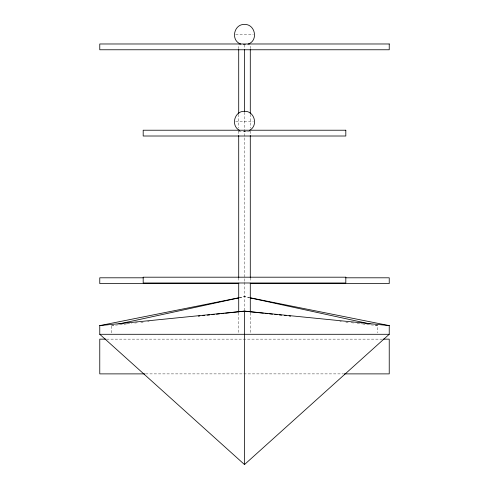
<?xml version="1.0" encoding="UTF-8"?>
<svg xmlns="http://www.w3.org/2000/svg" width="489" height="489" viewBox="0 0 489 489"><rect width="100%" height="100%" fill="white"/><g stroke="black" fill="none" stroke-linecap="round" stroke-linejoin="round"><path stroke-width="0.37" stroke-dasharray="2.44 1.83" d="M111.345 332.844L111.345 325.607L113.576 325.124M239.292 297.795L244.5 296.664L249.72 297.703M239.28 297.703L244.5 296.664L249.708 297.795M243.18 44.652L245.82 44.652M246.48 131.407L242.52 131.407M111.345 325.607L126.48 323.962M127.232 323.883L131.773 323.388M134.799 323.058L137.825 322.728M140.85 322.398L143.124 322.153M147.66 321.658L149.176 321.493M235.698 34.64L253.302 34.64M235.698 121.48L253.302 121.48M238.711 131.669L250.289 131.669M106.645 339.146L382.355 339.146M145.594 373.883L343.406 373.883M339.824 321.493L341.34 321.658M345.876 322.153L348.15 322.398M351.175 322.728L354.201 323.058M357.227 323.388L361.768 323.883M362.52 323.962L377.655 325.607L377.655 332.844M375.424 325.124L377.655 325.607M250.289 48.649L250.289 44.829L238.711 44.829L238.711 48.649M250.289 114.328L250.289 128.075M250.289 131.131L250.289 134.952M250.289 277.776L250.289 281.731M250.289 312.905L250.289 332.771M244.5 44.829L244.5 49.169M244.5 112.268L244.5 281.695M244.5 282.459L244.5 310.662M238.711 114.328L238.711 128.075M238.711 131.131L238.711 134.952M238.711 277.776L238.711 281.731M238.711 312.905L238.711 332.771"/><path stroke-width="0.73" d="M238.534 297.856L99.768 325.607L99.768 334.293L244.5 464.55L389.232 334.293L389.232 325.607L250.466 297.856M249.592 130.3C258.492 125.685 254.512 110.838 244.5 111.29C234.488 110.838 230.508 125.685 239.408 130.3M248.363 43.973C258.528 40.514 255.203 23.906 244.5 24.45C233.797 23.906 230.472 40.514 240.637 43.973M118.784 323.993L238.546 297.954M198.351 316.151L199.86 315.986M202.892 315.656L204.402 315.491M207.428 315.167L209.702 314.916M211.969 314.671L214.237 314.421M216.505 314.176L219.537 313.846M221.046 313.681L224.072 313.357M225.588 313.192L244.5 311.132L389.232 325.607L387.062 325.607M263.412 313.192L244.5 311.132L99.768 325.607L101.938 325.607M143.301 277.801L99.768 277.801L99.768 283.589L238.773 283.589M345.699 277.801L389.232 277.801L389.232 283.589L250.227 283.589M99.768 334.293L389.232 334.293M105.881 339.146L99.768 339.146L99.768 373.883L144.83 373.883M383.119 339.146L389.232 339.146L389.232 373.883L344.17 373.883M264.928 313.357L267.954 313.681M269.463 313.846L272.495 314.176M274.763 314.421L277.031 314.671M279.298 314.916L281.572 315.167M284.598 315.491L286.108 315.656M289.14 315.986L290.649 316.151M250.454 297.954L370.216 323.993M250.289 49.413L250.289 113.564M250.289 135.477L250.289 277.776M250.289 283.119L250.289 312.202M244.5 49.682L244.5 111.504M244.5 311.132L244.5 464.55M238.711 49.413L238.711 113.564M238.711 135.477L238.711 277.776M238.711 283.119L238.711 312.202M389.232 43.979L99.768 43.979L99.768 49.768L389.232 49.768L389.232 43.979M345.815 130.221L143.185 130.221L143.185 136.009L345.815 136.009L345.815 130.221M345.815 277.196L143.185 277.196L143.185 282.99L345.815 282.99L345.815 277.196"/></g></svg>
